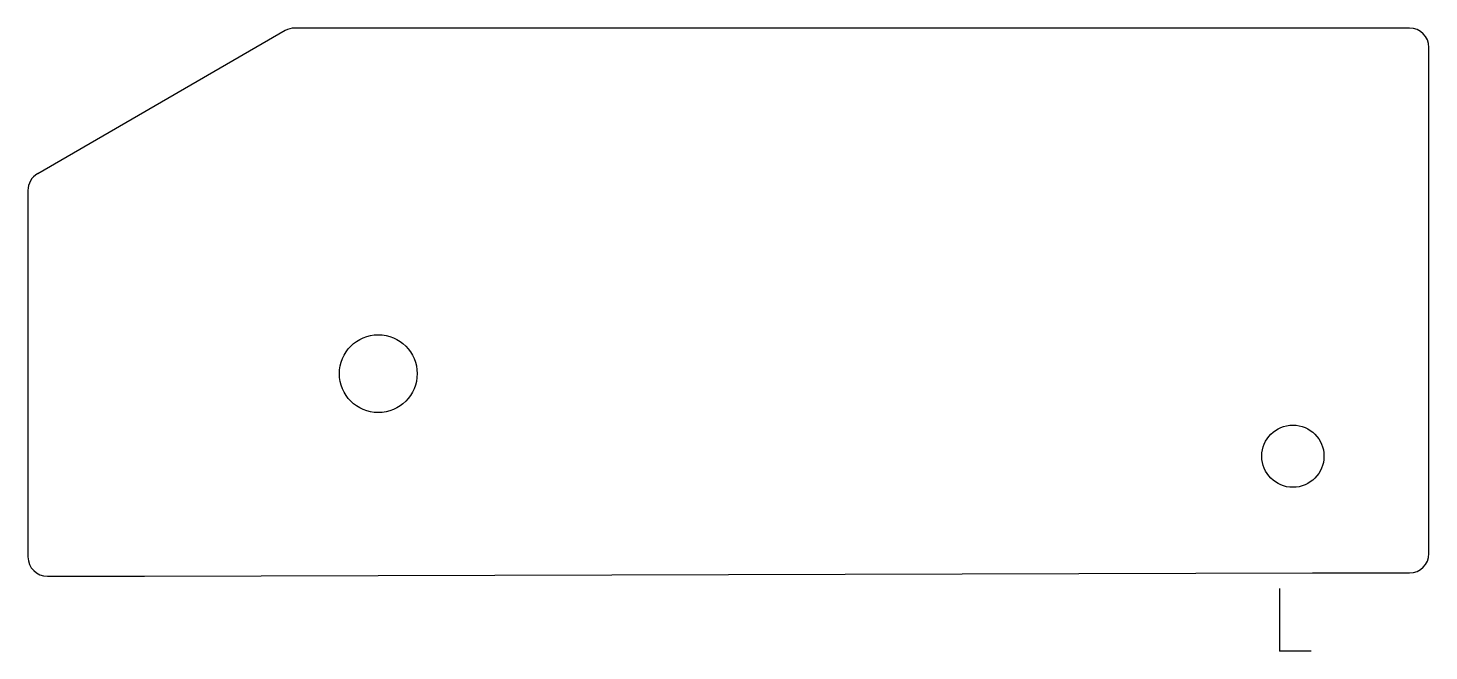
# Model space of a CAD drawing. Header units: millimetres. Extents: x -161 to 19, y 0 to 80.
import ezdxf

# ---------------------------------------------------------------- set-up
doc = ezdxf.new("R2010")
doc.units = ezdxf.units.MM
doc.header["$PDSIZE"] = -1

msp = doc.modelspace()

# ---------------------------------------------------------------- linework, layer by layer
at = {"color": 7, "linetype": 'Continuous', "lineweight": 25}
for p, q in [((-127.95, 79.68), (-159.77, 61.31)), ((16.66, 80.02), (-126.7, 80.02)), ((19.16, 12.52), (19.16, 77.52)), ((-161.02, 59.15), (-161.02, 12.09)), ((-158.52, 9.59), (-146.02, 9.59)), ((-146.02, 9.59), (4.16, 10.02)), ((4.16, 10.02), (16.66, 10.02))]:
    msp.add_line(p, q, dxfattribs=at)
at = {"color": 7, "linetype": 'Continuous'}
for q in [(0, 8.03), (4.01, 0)]:
    msp.add_line((0, 0), q, dxfattribs=at)
at = {"color": 7, "linetype": 'Continuous', "lineweight": 25}
for centre, radius in [((-115.97, 35.62), 5), ((1.66, 25.02), 4)]:
    msp.add_circle(centre, radius, dxfattribs=at)
for centre, start, end in [((-126.7, 77.52), 90, 120), ((16.66, 77.52), 0, 90), ((-158.52, 59.15), 120, 180), ((-158.52, 12.09), 180, 270), ((16.66, 12.52), 270, 0)]:
    msp.add_arc(centre, 2.5, start, end, dxfattribs=at)
at = {"color": 7, "linetype": 'Continuous'}
msp.add_point((0, 0), dxfattribs=at)

doc.saveas('drawing.dxf')
